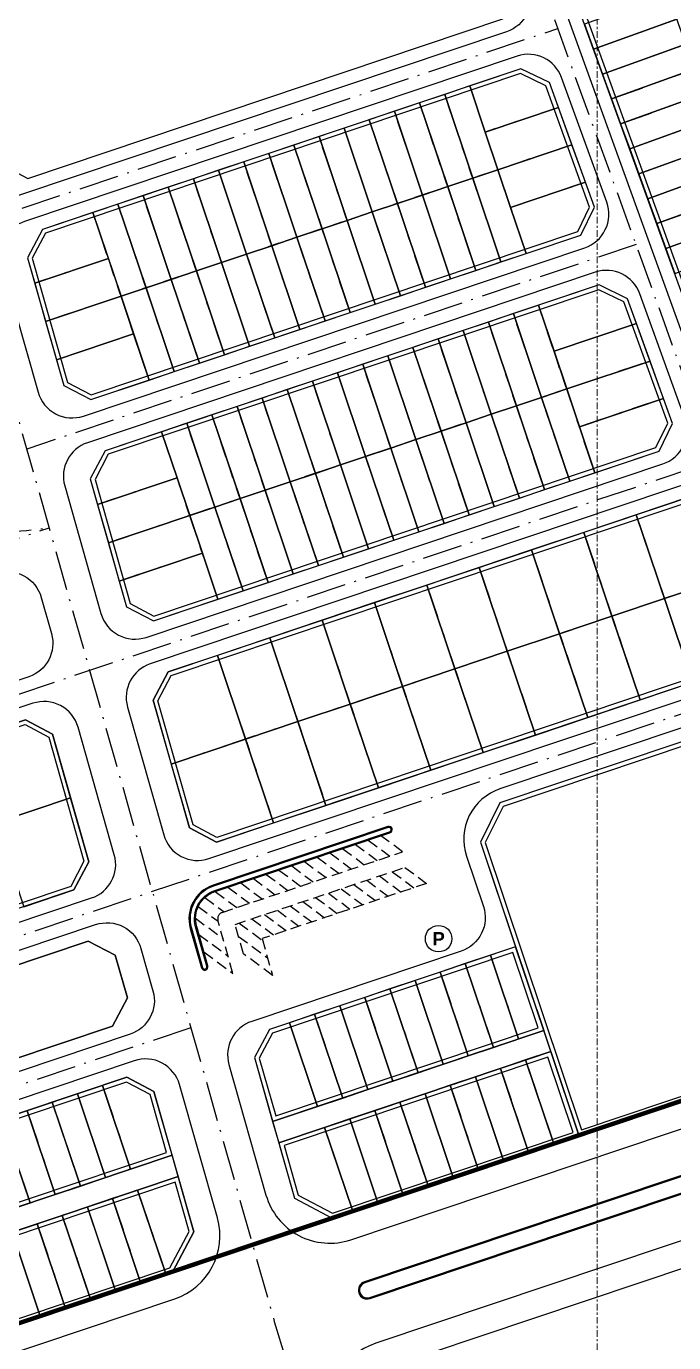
# Model space of a CAD drawing. Header units: millimetres. Extents: x 567980 to 569372, y 2065777 to 2066674.
# Drawn here: x 568472.5 to 568619.1, y 2065987.2 to 2066285.1 of the extents above; entities that cross this region are included whole.
import ezdxf
from ezdxf.enums import TextEntityAlignment as Align

# ---------------------------------------------------------------- set-up
doc = ezdxf.new("R2010")
doc.units = ezdxf.units.MM
for name, pattern in [('ACAD_ISO10W100', [18.5, 12, -3, 0.5, -3]), ('CENTER', [3, 1.5, -0.5, 0.5, -0.5]), ('DOT', [0.25, 0, -0.25]), ('HIDDEN', [0.75, 0.5, -0.25])]:
    doc.linetypes.add(name, pattern=pattern)
doc.layers.add('boDnv', color=54, linetype='Continuous', lineweight=25)
doc.layers.add('E- RANH GIOI', color=1, linetype='CENTER', lineweight=13)
for name, color, linetype in [('BoThamCo', 94, 'Continuous'), ('ChiaLo', 128, 'CENTER'), ('datOBt', 42, 'Continuous'), ('datoHonHop', 42, 'Continuous'), ('datOlienke', 42, 'Continuous'), ('ghi_chu', 7, 'Continuous'), ('LogDg', 7, 'Continuous'), ('loKBT', 42, 'Continuous'), ('LoLK', 6, 'Continuous'), ('RANHGIOI', 2, 'HIDDEN'), ('TimDg', 222, 'Continuous'), ('ViaHeS', 32, 'Continuous')]:
    doc.layers.add(name, color=color, linetype=linetype)
doc.styles.add('ARIALB', font='', dxfattribs={"width": 0.75})
doc.styles.add('rms', font='romans.shx', dxfattribs={"width": 0.7, "bigfont": 'vns.shx'})
doc.styles.get('ARIALB').set_extended_font_data('.VnArialH', bold=True)
doc.linetypes.add('ADL', pattern='A,0.125,-0.15,["++",rms,S=0.5,R=0,X=0,Y=-0.2245],-1.35,1.125', length=2.75)

# ---------------------------------------------------------------- blocks, each defined once
blk = doc.blocks.new('dsl')
at = {"color": 158, "linetype": 'DOT'}
blk.add_wipeout([(0, 1.5), (0.34, 1.46), (0.73, 1.31), (1.02, 1.1), (1.23, 0.85), (1.35, 0.64), (1.44, 0.41), (1.5, 0), (1.44, -0.42), (1.33, -0.7), (1.15, -0.96), (0.91, -1.19), (0.61, -1.37), (0.38, -1.45), (0, -1.5), (-0.46, -1.43), (-0.79, -1.27), (-1.14, -0.97), (-1.32, -0.72), (-1.43, -0.46), (-1.49, -0.14), (-1.5, 0), (-1.46, 0.34), (-1.34, 0.68), (-1.17, 0.94), (-0.92, 1.19), (-0.63, 1.36), (-0.25, 1.48)], dxfattribs=at).dxf.layer = 'ghi_chu'
at = {"layer": 'ghi_chu', "color": 32}
blk.add_circle((0, 0), 1.5, dxfattribs=at)
at = {"layer": 'ghi_chu', "style": 'ARIALB'}
blk.add_attdef('01', text='', height=1.5, dxfattribs=at).set_placement((0, -0.75), align=Align.CENTER)
blk = doc.blocks.new('NEN')
at = {"layer": 'boDnv', "color": 10, "linetype": 'ADL', "ltscale": 0.25}
for points in [[(-60.78, -174.7), (-66.48, -171.94), (-108.51, -55.75), (-105.86, -50.09), (-78.43, -40.17), (-72.77, -42.82), (-30.44, -159.88), (-33.11, -165.41)], [(-210.29, -170.02), (-100.11, -133.05), (-97.44, -127.51), (-107.36, -100.07), (-113.07, -97.31), (-220.61, -133.4), (-223.61, -139.1), (-215.63, -167.2)], [(-89.67, -148.98), (-95.38, -146.23), (-206.4, -183.48), (-209.4, -189.17), (-201.42, -217.28), (-196.07, -220.1), (-82.42, -181.96), (-79.75, -176.43)], [(-181.85, -270.18), (-187.2, -267.36), (-195.18, -239.25), (-192.18, -233.56), (-28.38, -178.59), (-22.67, -181.35), (-12.75, -208.79), (-15.42, -214.32)], [(-211.9, -275.58), (-214.9, -281.27), (-333.5, -321.07), (-339.08, -318.29), (-348.37, -290.63), (-345.59, -285.04), (-225.22, -244.65), (-219.87, -247.47)], [(-106.88, -319.91), (-166.6, -339.95), (-163.42, -351.15), (-155.63, -355.26), (-101.15, -336.97)], [(-193.19, -341.49), (-196.91, -328.37), (-202.26, -325.55), (-318.86, -364.68), (-321.64, -370.27), (-317.32, -383.15)], [(-192.46, -367.62), (-188.11, -359.37), (-191.27, -348.23), (-315.09, -389.78), (-310.77, -402.66), (-305.18, -405.44)]]:
    blk.add_lwpolyline(points, close=True, dxfattribs=at)
blk.add_lwpolyline([(-9.21, -295.21, -0.121118), (0.89, -272.53, 0.257306), (3.75, -254.41), (-4.98, -230.26), (-10.69, -227.5), (-117.04, -263.19), (-121.08, -271.32), (-99.25, -336.34), (-50.8, -320.08, 0.007975), (-21.3, -309.65, 0.265194)], format="xyb", close=True, dxfattribs=at)
at = {"layer": 'BoThamCo'}
for points in [[(-114.05, -78.66), (-121.03, -59.36), (-127.55, -55.99), (-234.64, -85.61), (-238.09, -91.75), (-230.7, -117.81), (-224.59, -121.03), (-117.09, -84.95)], [(-205.45, -312.91), (-202.08, -306.51), (-204.81, -296.87), (-210.92, -293.65), (-258.65, -309.66), (-261.8, -316), (-258.62, -325.48), (-252.29, -328.62)]]:
    blk.add_lwpolyline(points, close=True, dxfattribs=at)
for points in [[(-182.6, -281.24, 0.400458), (-187.59, -290.71), (-185.06, -299.62, 0.414214), (-184.44, -299.96, 0.414214), (-184.1, -299.34), (-186.63, -290.43, -0.400458), (-182.28, -282.19), (-142.72, -268.91, 0.414214), (-142.4, -268.28, 0.414214), (-143.03, -267.96)], [(-44.2, -339.75, 0.010022), (-6.39, -326.21, 0.990741), (-7.67, -322.95, -0.010014), (-45.31, -336.43), (-148.35, -371.01, 1), (-147.23, -374.33)]]:
    blk.add_lwpolyline(points, format="xyb", close=True, dxfattribs=at)
at = {"layer": 'ChiaLo', "ltscale": 5}
for points in [[(-96.54, -91.78), (-58.92, -78.17)], [(-94.5, -97.42), (-56.88, -83.82)], [(-92.46, -103.06), (-54.84, -89.46)], [(-90.42, -108.71), (-52.8, -95.1)], [(-111.83, -138.04), (-124.56, -100.11)], [(-88.38, -114.35), (-50.76, -100.74)], [(-123.21, -141.85), (-135.94, -103.93)], [(-117.52, -139.94), (-130.25, -102.02)], [(-128.9, -143.76), (-141.62, -105.84)], [(-104.52, -104.99), (-121.06, -110.54)], [(-86.34, -119.99), (-48.72, -106.38)], [(-140.28, -147.58), (-153, -109.66)], [(-134.59, -145.67), (-147.31, -107.75)], [(-145.96, -149.49), (-158.69, -111.57)], [(-84.3, -125.63), (-46.68, -112.03)], [(-101.46, -113.46), (-220.58, -153.43)], [(-157.34, -153.31), (-170.07, -115.39)], [(-151.65, -151.4), (-164.38, -113.48)], [(-163.03, -155.22), (-175.75, -117.29)], [(-82.25, -131.27), (-44.64, -117.67)], [(-174.4, -159.03), (-187.13, -121.11)], [(-168.72, -157.13), (-181.44, -119.2)], [(-98.4, -121.92), (-115.33, -127.61)], [(-185.78, -162.85), (-198.51, -124.93)], [(-180.09, -160.94), (-192.82, -123.02)], [(-80.21, -136.92), (-42.6, -123.31)], [(-191.47, -164.76), (-204.2, -126.84)], [(-197.16, -166.67), (-209.88, -128.75)], [(-206.38, -139.18), (-223.04, -144.77)], [(-101.96, -189.57), (-114.68, -151.65)], [(-96.27, -187.66), (-109, -149.74)], [(-107.65, -191.48), (-120.37, -153.56)], [(-86.83, -153.91), (-105.5, -160.17)], [(-200.66, -156.24), (-218.12, -162.1)], [(-119.02, -195.3), (-131.75, -157.38)], [(-113.33, -193.39), (-126.06, -155.47)], [(-124.71, -197.21), (-137.44, -159.29)], [(-83.77, -162.37), (-206.37, -203.51)], [(-136.09, -201.02), (-148.81, -163.1)], [(-130.4, -199.12), (-143.12, -161.19)], [(-141.77, -202.93), (-154.5, -165.01)], [(-153.15, -206.75), (-165.88, -168.83)], [(-147.46, -204.84), (-160.19, -166.92)], [(-164.53, -210.57), (-177.25, -172.65)], [(-158.84, -208.66), (-171.57, -170.74)], [(-80.71, -170.84), (-99.77, -177.23)], [(-170.22, -212.48), (-182.94, -174.56)], [(-181.59, -216.3), (-194.32, -178.37)], [(-175.9, -214.39), (-188.63, -176.47)], [(-190.82, -188.8), (-208.83, -194.85)], [(-16.77, -194.74), (-192.15, -253.59)], [(-86.89, -197.17), (-74.17, -235.09)], [(-98.74, -201.15), (-86.02, -239.07)], [(-110.59, -205.13), (-97.87, -243.05)], [(-185.09, -205.87), (-203.9, -212.18)], [(-122.44, -209.1), (-109.72, -247.03)], [(-134.29, -213.08), (-121.57, -251)], [(-146.15, -217.06), (-133.42, -254.98)], [(-158, -221.04), (-145.27, -258.96)], [(-169.85, -225.01), (-157.12, -262.93)], [(-181.7, -228.99), (-168.97, -266.91)], [(-214.93, -261.24), (-344.67, -304.78)], [(-114.2, -294.94), (-107.84, -313.9), (-169.19, -334.49)], [(-119.89, -296.85), (-113.53, -315.81)], [(-131.27, -300.67), (-124.9, -319.63)], [(-125.58, -298.76), (-119.22, -317.72)], [(-136.95, -302.58), (-130.59, -321.54)], [(-148.33, -306.4), (-141.97, -325.36)], [(-142.64, -304.49), (-136.28, -323.45)], [(-154.02, -308.3), (-147.66, -327.27)], [(-165.4, -312.12), (-159.03, -331.08)], [(-159.71, -310.21), (-153.34, -329.17)], [(-167.82, -339.31), (-106.25, -318.64), (-99.88, -337.6)], [(-111.94, -320.55), (-105.57, -339.51)], [(-123.31, -324.37), (-116.95, -343.33)], [(-117.62, -322.46), (-111.26, -341.42)], [(-207.7, -326.32), (-201.34, -345.28)], [(-129, -326.28), (-122.64, -345.24)], [(-219.08, -330.14), (-212.72, -349.1)], [(-213.39, -328.23), (-207.03, -347.19)], [(-140.38, -330.1), (-134.01, -349.06)], [(-134.69, -328.19), (-128.33, -347.15)], [(-224.77, -332.05), (-218.4, -351.01)], [(-146.07, -332.01), (-139.7, -350.97)], [(-230.46, -333.96), (-224.09, -352.92)], [(-157.44, -335.82), (-151.08, -354.78)], [(-151.75, -333.91), (-145.39, -352.88)], [(-191.96, -342.13), (-317.95, -384.41)], [(-190.6, -346.95), (-316.36, -389.15)], [(-199.75, -350.02), (-193.39, -368.98)], [(-211.12, -353.84), (-204.76, -372.8)], [(-205.44, -351.93), (-199.07, -370.89)], [(-216.81, -355.75), (-210.45, -374.71)], [(-228.19, -359.57), (-221.83, -378.53)], [(-222.5, -357.66), (-216.14, -376.62)]]:
    blk.add_lwpolyline(points, dxfattribs=at)
at = {"layer": 'datOBt'}
for points in [[(-181.94, -271.26), (-188.05, -268.04), (-196.25, -239.14), (-192.88, -232.74), (-28.31, -177.51), (-21.87, -180.62), (-11.66, -208.85), (-14.7, -215.14)], [(-210.83, -275.69), (-214.2, -282.09), (-333.57, -322.15), (-339.9, -319), (-349.45, -290.56), (-346.3, -284.23), (-225.14, -243.57), (-219.03, -246.79)]]:
    blk.add_lwpolyline(points, close=True, dxfattribs=at)
at = {"layer": 'datoHonHop', "linetype": 'ByBlock'}
blk.add_lwpolyline([(-8.23, -295.38, -0.121118), (1.68, -273.14, 0.257306), (4.7, -254.07), (-4.18, -229.54), (-10.62, -226.43), (-117.75, -262.38), (-122.16, -271.24), (-99.88, -337.6), (-50.48, -321.02, 0.007975), (-20.95, -310.59, 0.265194)], format="xyb", close=True, dxfattribs=at)
at = {"layer": 'datOlienke'}
for points in [[(-60.84, -175.77), (-67.29, -172.66), (-109.59, -55.7), (-106.59, -49.29), (-78.38, -39.09), (-71.97, -42.09), (-29.35, -159.93), (-32.39, -166.23)], [(-210.37, -171.11), (-99.4, -133.86), (-96.36, -127.57), (-106.56, -99.35), (-113, -96.24), (-221.31, -132.58), (-224.68, -138.98), (-216.48, -167.89)], [(-88.87, -148.26), (-95.31, -145.15), (-207.09, -182.66), (-210.47, -189.06), (-202.26, -217.97), (-196.16, -221.18), (-81.7, -182.77), (-78.66, -176.48)], [(-106.25, -318.64), (-167.82, -339.31), (-164.26, -351.83), (-155.71, -356.34), (-99.88, -337.6)], [(-191.96, -342.13), (-196.07, -327.68), (-202.17, -324.46), (-319.57, -363.86), (-322.72, -370.19), (-317.95, -384.41)], [(-191.76, -368.44), (-187.04, -359.48), (-190.6, -346.95), (-316.36, -389.15), (-311.58, -403.38), (-305.25, -406.52)]]:
    blk.add_lwpolyline(points, close=True, dxfattribs=at)
at = {"layer": 'LogDg'}
for points in [[(-107.61, -46.47), (-76.58, -35.25, -0.414214), (-66.33, -40.05), (-23.73, -157.85, -0.421043), (-28.71, -168.15), (-60, -178.65, -0.407417), (-70.07, -173.79), (-112.41, -56.72, -0.414214)], [(-238.3, -83.51), (-127.99, -53, -0.391769), (-118.33, -57.99), (-111.27, -77.52, -0.421043), (-116.24, -87.83), (-226.25, -124.75, -0.428104), (-236.49, -119.35), (-243.86, -93.4, -0.416202)], [(-208.06, -219.51, 0.428104), (-197.82, -224.91), (-80.86, -185.66, 0.421043), (-75.88, -175.35), (-86.09, -147.13, 0.407417), (-96.16, -142.27), (-211.11, -180.85, 0.400458), (-216.26, -190.62)], [(-196.9, -230.93, 0.400458), (-202.05, -240.69), (-193.85, -269.59, 0.428104), (-183.61, -274.99), (-11.01, -217.07, 0.421043), (-6.04, -206.76), (-16.24, -178.54, 0.407417), (-26.31, -173.68)], [(-303.34, -412.21), (-191.36, -374.63, 0.400458), (-181.7, -356.31), (-190.27, -326.14, 0.428104), (-200.51, -320.74), (-320.53, -361.02, 0.414214), (-325.56, -371.15), (-313.47, -407.17, 0.414214)], [(-44.12, -339.98, 0.010023), (-6.3, -326.44, 0.991336), (-7.76, -322.72, -0.010014), (-45.39, -336.19), (-148.43, -370.77, 1), (-147.15, -374.56)]]:
    blk.add_lwpolyline(points, format="xyb", close=True, dxfattribs=at)
for points in [[(-103.78, -98.22, 0.407417), (-113.85, -93.36), (-225.33, -130.77, 0.400458), (-230.48, -140.54), (-222.28, -169.43, 0.428104), (-212.04, -174.83), (-98.55, -136.74, 0.421043), (-93.57, -126.44), (-103.78, -98.22)], [(-274.62, -192.72, -0.219363), (-270.03, -197.59), (-264.82, -213.11, 0.414214), (-254.69, -218.15), (-231.81, -210.47, -0.428104), (-221.57, -215.87), (-219.25, -224.06, -0.400458), (-224.4, -233.83), (-349.16, -275.7, -0.414214), (-359.29, -270.66), (-384.33, -196.03, -0.420828), (-379.77, -187.12, -0.172814), (-278.17, -191.29), (-274.62, -192.72)], [(-205.03, -274.14), (-213.23, -245.24, 0.428104), (-223.47, -239.84), (-347.25, -281.38, 0.414214), (-352.29, -291.51), (-342.74, -319.95, 0.414214), (-332.62, -324.99), (-210.18, -283.9, 0.400458), (-205.03, -274.14)], [(-182.68, -281.01, 0.400458), (-187.83, -290.77), (-185.3, -299.68, 0.414214), (-184.38, -300.2, 0.414214), (-183.86, -299.27), (-186.39, -290.36, -0.400458), (-182.2, -282.43), (-142.64, -269.15, 0.414214), (-142.16, -268.2, 0.414214), (-143.11, -267.73), (-182.68, -281.01)], [(-199.01, -295.32), (-196.28, -304.95, -0.400458), (-201.43, -314.72), (-251.33, -331.47, -0.414214), (-261.46, -326.43), (-264.64, -316.95, -0.414214), (-259.6, -306.82), (-209.26, -289.92, -0.428104), (-199.01, -295.32)]]:
    blk.add_lwpolyline(points, format="xyb", dxfattribs=at)
at = {"layer": 'loKBT'}
for points in [[(-75.04, -193.2), (-86.89, -197.17), (-80.53, -216.13), (-68.68, -212.16)], [(-86.89, -197.17), (-98.74, -201.15), (-92.38, -220.11), (-80.53, -216.13)], [(-98.74, -201.15), (-110.59, -205.13), (-104.23, -224.09), (-92.38, -220.11)], [(-110.59, -205.13), (-122.44, -209.1), (-116.08, -228.07), (-104.23, -224.09)], [(-122.44, -209.1), (-134.29, -213.08), (-127.93, -232.04), (-116.08, -228.07)], [(-134.29, -213.08), (-146.15, -217.06), (-139.78, -236.02), (-127.93, -232.04)], [(-68.68, -212.16), (-80.53, -216.13), (-74.17, -235.09), (-62.32, -231.12)], [(-146.15, -217.06), (-158, -221.04), (-151.63, -240), (-139.78, -236.02)], [(-80.53, -216.13), (-92.38, -220.11), (-86.02, -239.07), (-74.17, -235.09)], [(-92.38, -220.11), (-104.23, -224.09), (-97.87, -243.05), (-86.02, -239.07)], [(-158, -221.04), (-169.85, -225.01), (-163.48, -243.97), (-151.63, -240)], [(-169.85, -225.01), (-181.7, -228.99), (-175.33, -247.95), (-163.48, -243.97)], [(-104.23, -224.09), (-116.08, -228.07), (-109.72, -247.03), (-97.87, -243.05)], [(-181.7, -228.99), (-192.88, -232.74), (-196.25, -239.14), (-192.15, -253.59), (-175.33, -247.95)], [(-116.08, -228.07), (-127.93, -232.04), (-121.57, -251), (-109.72, -247.03)], [(-127.93, -232.04), (-139.78, -236.02), (-133.42, -254.98), (-121.57, -251)], [(-139.78, -236.02), (-151.63, -240), (-145.27, -258.96), (-133.42, -254.98)], [(-151.63, -240), (-163.48, -243.97), (-157.12, -262.93), (-145.27, -258.96)], [(-219.03, -246.79), (-225.14, -243.57), (-238.22, -247.96), (-231.86, -266.92), (-214.93, -261.24)], [(-163.48, -243.97), (-175.33, -247.95), (-168.97, -266.91), (-157.12, -262.93)], [(-175.33, -247.95), (-192.15, -253.59), (-188.05, -268.04), (-181.94, -271.26), (-168.97, -266.91)], [(-214.93, -261.24), (-231.86, -266.92), (-225.49, -285.88), (-214.2, -282.09), (-210.83, -275.69)]]:
    blk.add_lwpolyline(points, close=True, dxfattribs=at)
at = {"layer": 'LoLK'}
for points in [[(-79.77, -79.33), (-98.58, -86.14), (-96.54, -91.78), (-77.73, -84.98)], [(-77.73, -84.98), (-96.54, -91.78), (-94.5, -97.42), (-75.69, -90.62)], [(-73.65, -96.26), (-75.69, -90.62), (-94.5, -97.42), (-92.46, -103.06)], [(-106.56, -99.35), (-113, -96.24), (-124.56, -100.11), (-121.06, -110.54), (-104.52, -104.99)], [(-73.65, -96.26), (-92.46, -103.06), (-90.42, -108.71), (-71.61, -101.9)], [(-124.56, -100.11), (-130.25, -102.02), (-123.89, -120.98), (-118.2, -119.07), (-121.06, -110.54)], [(-135.94, -103.93), (-141.62, -105.84), (-135.26, -124.8), (-129.57, -122.89)], [(-130.25, -102.02), (-135.94, -103.93), (-129.57, -122.89), (-123.89, -120.98)], [(-71.61, -101.9), (-90.42, -108.71), (-88.38, -114.35), (-69.57, -107.55)], [(-141.62, -105.84), (-147.31, -107.75), (-140.95, -126.71), (-135.26, -124.8)], [(-104.52, -104.99), (-121.06, -110.54), (-118.2, -119.07), (-101.46, -113.46)], [(-153, -109.66), (-158.69, -111.57), (-152.33, -130.53), (-146.64, -128.62)], [(-147.31, -107.75), (-153, -109.66), (-146.64, -128.62), (-140.95, -126.71)], [(-69.57, -107.55), (-88.38, -114.35), (-86.34, -119.99), (-67.53, -113.19)], [(-158.69, -111.57), (-164.38, -113.48), (-158.01, -132.44), (-152.33, -130.53)], [(-67.53, -113.19), (-86.34, -119.99), (-84.3, -125.63), (-65.49, -118.83)], [(-170.07, -115.39), (-175.75, -117.29), (-169.39, -136.26), (-163.7, -134.35)], [(-164.38, -113.48), (-170.07, -115.39), (-163.7, -134.35), (-158.01, -132.44)], [(-101.46, -113.46), (-118.2, -119.07), (-115.33, -127.61), (-98.4, -121.92)], [(-175.75, -117.29), (-181.44, -119.2), (-175.08, -138.16), (-169.39, -136.26)], [(-118.2, -119.07), (-123.89, -120.98), (-117.52, -139.94), (-111.83, -138.04), (-115.33, -127.61)], [(-65.49, -118.83), (-84.3, -125.63), (-82.25, -131.27), (-63.45, -124.47)], [(-187.13, -121.11), (-192.82, -123.02), (-186.46, -141.98), (-180.77, -140.07)], [(-181.44, -119.2), (-187.13, -121.11), (-180.77, -140.07), (-175.08, -138.16)], [(-123.89, -120.98), (-129.57, -122.89), (-123.21, -141.85), (-117.52, -139.94)], [(-96.36, -127.57), (-98.4, -121.92), (-115.33, -127.61), (-111.83, -138.04), (-99.4, -133.86)], [(-198.51, -124.93), (-204.2, -126.84), (-197.83, -145.8), (-192.14, -143.89)], [(-192.82, -123.02), (-198.51, -124.93), (-192.14, -143.89), (-186.46, -141.98)], [(-135.26, -124.8), (-140.95, -126.71), (-134.59, -145.67), (-128.9, -143.76)], [(-129.57, -122.89), (-135.26, -124.8), (-128.9, -143.76), (-123.21, -141.85)], [(-63.45, -124.47), (-82.25, -131.27), (-80.21, -136.92), (-61.41, -130.11)], [(-204.2, -126.84), (-209.88, -128.75), (-203.52, -147.71), (-197.83, -145.8)], [(-140.95, -126.71), (-146.64, -128.62), (-140.28, -147.58), (-134.59, -145.67)], [(-209.88, -128.75), (-221.31, -132.58), (-224.68, -138.98), (-223.04, -144.77), (-206.38, -139.18)], [(-152.33, -130.53), (-158.01, -132.44), (-151.65, -151.4), (-145.96, -149.49)], [(-146.64, -128.62), (-152.33, -130.53), (-145.96, -149.49), (-140.28, -147.58)], [(-59.37, -135.76), (-61.41, -130.11), (-80.21, -136.92), (-78.17, -142.56)], [(-158.01, -132.44), (-163.7, -134.35), (-157.34, -153.31), (-151.65, -151.4)], [(-169.39, -136.26), (-175.08, -138.16), (-168.72, -157.13), (-163.03, -155.22)], [(-163.7, -134.35), (-169.39, -136.26), (-163.03, -155.22), (-157.34, -153.31)], [(-206.38, -139.18), (-223.04, -144.77), (-220.58, -153.43), (-203.52, -147.71)], [(-175.08, -138.16), (-180.77, -140.07), (-174.4, -159.03), (-168.72, -157.13)], [(-186.46, -141.98), (-192.14, -143.89), (-185.78, -162.85), (-180.09, -160.94)], [(-180.77, -140.07), (-186.46, -141.98), (-180.09, -160.94), (-174.4, -159.03)], [(-197.83, -145.8), (-203.52, -147.71), (-197.16, -166.67), (-191.47, -164.76)], [(-192.14, -143.89), (-197.83, -145.8), (-191.47, -164.76), (-185.78, -162.85)], [(-88.87, -148.26), (-95.31, -145.15), (-109, -149.74), (-105.5, -160.17), (-86.83, -153.91)], [(-203.52, -147.71), (-220.58, -153.43), (-218.12, -162.1), (-200.66, -156.24)], [(-114.68, -151.65), (-120.37, -153.56), (-114.01, -172.52), (-108.32, -170.61)], [(-109, -149.74), (-114.68, -151.65), (-108.32, -170.61), (-102.63, -168.7)], [(-120.37, -153.56), (-126.06, -155.47), (-119.7, -174.43), (-114.01, -172.52)], [(-86.83, -153.91), (-105.5, -160.17), (-102.63, -168.7), (-83.77, -162.37)], [(-200.66, -156.24), (-218.12, -162.1), (-216.48, -167.89), (-210.37, -171.11), (-197.16, -166.67)], [(-131.75, -157.38), (-137.44, -159.29), (-131.07, -178.25), (-125.39, -176.34)], [(-126.06, -155.47), (-131.75, -157.38), (-125.39, -176.34), (-119.7, -174.43)], [(-137.44, -159.29), (-143.12, -161.19), (-136.76, -180.16), (-131.07, -178.25)], [(-148.81, -163.1), (-154.5, -165.01), (-148.14, -183.97), (-142.45, -182.06)], [(-143.12, -161.19), (-148.81, -163.1), (-142.45, -182.06), (-136.76, -180.16)], [(-83.77, -162.37), (-102.63, -168.7), (-99.77, -177.23), (-80.71, -170.84)], [(-154.5, -165.01), (-160.19, -166.92), (-153.83, -185.88), (-148.14, -183.97)], [(-165.88, -168.83), (-171.57, -170.74), (-165.2, -189.7), (-159.51, -187.79)], [(-160.19, -166.92), (-165.88, -168.83), (-159.51, -187.79), (-153.83, -185.88)], [(-102.63, -168.7), (-108.32, -170.61), (-101.96, -189.57), (-96.27, -187.66)], [(-177.25, -172.65), (-182.94, -174.56), (-176.58, -193.52), (-170.89, -191.61)], [(-171.57, -170.74), (-177.25, -172.65), (-170.89, -191.61), (-165.2, -189.7)], [(-114.01, -172.52), (-119.7, -174.43), (-113.33, -193.39), (-107.65, -191.48)], [(-108.32, -170.61), (-114.01, -172.52), (-107.65, -191.48), (-101.96, -189.57)], [(-78.66, -176.48), (-80.71, -170.84), (-99.77, -177.23), (-96.27, -187.66), (-81.7, -182.77)], [(-182.94, -174.56), (-188.63, -176.47), (-182.27, -195.43), (-176.58, -193.52)], [(-119.7, -174.43), (-125.39, -176.34), (-119.02, -195.3), (-113.33, -193.39)], [(-194.32, -178.37), (-207.09, -182.66), (-210.47, -189.06), (-208.83, -194.85), (-190.82, -188.8)], [(-188.63, -176.47), (-194.32, -178.37), (-190.82, -188.8), (-187.96, -197.34), (-182.27, -195.43)], [(-131.07, -178.25), (-136.76, -180.16), (-130.4, -199.12), (-124.71, -197.21)], [(-125.39, -176.34), (-131.07, -178.25), (-124.71, -197.21), (-119.02, -195.3)], [(-136.76, -180.16), (-142.45, -182.06), (-136.09, -201.02), (-130.4, -199.12)], [(-148.14, -183.97), (-153.83, -185.88), (-147.46, -204.84), (-141.77, -202.93)], [(-142.45, -182.06), (-148.14, -183.97), (-141.77, -202.93), (-136.09, -201.02)], [(-153.83, -185.88), (-159.51, -187.79), (-153.15, -206.75), (-147.46, -204.84)], [(-190.82, -188.8), (-208.83, -194.85), (-206.37, -203.51), (-187.96, -197.34)], [(-165.2, -189.7), (-170.89, -191.61), (-164.53, -210.57), (-158.84, -208.66)], [(-159.51, -187.79), (-165.2, -189.7), (-158.84, -208.66), (-153.15, -206.75)], [(-176.58, -193.52), (-182.27, -195.43), (-175.9, -214.39), (-170.22, -212.48)], [(-170.89, -191.61), (-176.58, -193.52), (-170.22, -212.48), (-164.53, -210.57)], [(-182.27, -195.43), (-187.96, -197.34), (-185.09, -205.87), (-181.59, -216.3), (-175.9, -214.39)], [(-187.96, -197.34), (-206.37, -203.51), (-203.9, -212.18), (-185.09, -205.87)], [(-185.09, -205.87), (-203.9, -212.18), (-202.26, -217.97), (-196.16, -221.18), (-181.59, -216.3)], [(-114.2, -294.94), (-119.89, -296.85), (-113.53, -315.81), (-107.84, -313.9)], [(-119.89, -296.85), (-125.58, -298.76), (-119.22, -317.72), (-113.53, -315.81)], [(-131.27, -300.67), (-136.95, -302.58), (-130.59, -321.54), (-124.9, -319.63)], [(-125.58, -298.76), (-131.27, -300.67), (-124.9, -319.63), (-119.22, -317.72)], [(-136.95, -302.58), (-142.64, -304.49), (-136.28, -323.45), (-130.59, -321.54)], [(-148.33, -306.4), (-154.02, -308.3), (-147.66, -327.27), (-141.97, -325.36)], [(-142.64, -304.49), (-148.33, -306.4), (-141.97, -325.36), (-136.28, -323.45)], [(-154.02, -308.3), (-159.71, -310.21), (-153.34, -329.17), (-147.66, -327.27)], [(-165.4, -312.12), (-169.91, -313.64), (-173.29, -320.04), (-169.19, -334.49), (-159.03, -331.08)], [(-159.71, -310.21), (-165.4, -312.12), (-159.03, -331.08), (-153.34, -329.17)], [(-106.25, -318.64), (-111.94, -320.55), (-105.57, -339.51), (-99.88, -337.6)], [(-111.94, -320.55), (-117.62, -322.46), (-111.26, -341.42), (-105.57, -339.51)], [(-196.07, -327.68), (-202.17, -324.46), (-207.7, -326.32), (-201.34, -345.28), (-191.96, -342.13)], [(-123.31, -324.37), (-129, -326.28), (-122.64, -345.24), (-116.95, -343.33)], [(-117.62, -322.46), (-123.31, -324.37), (-116.95, -343.33), (-111.26, -341.42)], [(-207.7, -326.32), (-213.39, -328.23), (-207.03, -347.19), (-201.34, -345.28)], [(-129, -326.28), (-134.69, -328.19), (-128.33, -347.15), (-122.64, -345.24)], [(-215.58, -340.57), (-219.08, -330.14), (-224.77, -332.05), (-218.4, -351.01), (-212.72, -349.1)], [(-213.39, -328.23), (-219.08, -330.14), (-212.72, -349.1), (-207.03, -347.19)], [(-140.38, -330.1), (-146.07, -332.01), (-139.7, -350.97), (-134.01, -349.06)], [(-134.69, -328.19), (-140.38, -330.1), (-134.01, -349.06), (-128.33, -347.15)], [(-224.77, -332.05), (-230.46, -333.96), (-224.09, -352.92), (-218.4, -351.01)], [(-146.07, -332.01), (-151.75, -333.91), (-145.39, -352.88), (-139.7, -350.97)], [(-230.46, -333.96), (-236.14, -335.87), (-229.78, -354.83), (-224.09, -352.92)], [(-157.44, -335.82), (-167.82, -339.31), (-164.26, -351.83), (-155.71, -356.34), (-151.08, -354.78)], [(-151.75, -333.91), (-157.44, -335.82), (-151.08, -354.78), (-145.39, -352.88)], [(-190.6, -346.95), (-199.75, -350.02), (-193.39, -368.98), (-191.76, -368.44), (-187.04, -359.48)], [(-199.75, -350.02), (-205.44, -351.93), (-199.07, -370.89), (-193.39, -368.98)], [(-208.26, -362.37), (-211.12, -353.84), (-216.81, -355.75), (-210.45, -374.71), (-204.76, -372.8)], [(-205.44, -351.93), (-211.12, -353.84), (-204.76, -372.8), (-199.07, -370.89)], [(-216.81, -355.75), (-222.5, -357.66), (-216.14, -376.62), (-210.45, -374.71)], [(-228.19, -359.57), (-233.88, -361.48), (-227.51, -380.44), (-221.83, -378.53)], [(-222.5, -357.66), (-228.19, -359.57), (-221.83, -378.53), (-216.14, -376.62)]]:
    blk.add_lwpolyline(points, close=True, dxfattribs=at)
at = {"layer": 'TimDg', "linetype": 'ACAD_ISO10W100', "ltscale": 0.75}
for points in [[(-69.23, -184.92), (-156.5, 56.36)], [(-282.7, 21.46), (-168.82, -379.72)], [(-239.08, -132.22), (-104.62, -87.09)], [(-86.92, -136), (-224.86, -182.3)], [(-269.08, -190.99), (-261.34, -214.05), (-219.8, -200.11)], [(-187.68, -313.27), (-331.91, -361.67)], [(-168.82, -379.72), (-144.94, -458.84)]]:
    blk.add_lwpolyline(points, dxfattribs=at)
for points in [[(-358.63, -282.04), (-15.32, -166.82, 0.050829), (-9.78, -164.31), (222.74, -29.04)], [(-539.92, -265.99), (-484.69, -234.46, -0.007183), (-480.81, -232.32), (-409.15, -194.11), (-385.79, -185.95, -0.181821), (-277.05, -188.51), (-259.91, -195.41, 0.134331), (-219.81, -200.09)]]:
    blk.add_lwpolyline(points, format="xyb", dxfattribs=at)
at = {"layer": 'ViaHeS'}
for points in [[(-60.84, -175.77), (-67.29, -172.66), (-109.59, -55.7), (-106.59, -49.29), (-78.38, -39.09), (-71.97, -42.09), (-29.35, -159.93), (-32.39, -166.23)], [(-224.59, -121.03), (-117.09, -84.95), (-114.05, -78.66), (-121.03, -59.36), (-127.55, -55.99), (-234.64, -85.61), (-238.09, -91.75), (-230.7, -117.81)], [(-210.37, -171.11), (-99.4, -133.86), (-96.36, -127.57), (-106.56, -99.35), (-113, -96.24), (-221.31, -132.58), (-224.68, -138.98), (-216.48, -167.89)], [(-88.87, -148.26), (-95.31, -145.15), (-207.09, -182.66), (-210.47, -189.06), (-202.26, -217.97), (-196.16, -221.18), (-81.7, -182.77), (-78.66, -176.48)], [(-181.94, -271.26), (-188.05, -268.04), (-196.25, -239.14), (-192.88, -232.74), (-28.31, -177.51), (-21.87, -180.62), (-11.66, -208.85), (-14.7, -215.14)], [(-210.83, -275.69), (-214.2, -282.09), (-333.57, -322.15), (-339.9, -319), (-349.45, -290.56), (-346.3, -284.23), (-225.14, -243.57), (-219.03, -246.79)], [(-261.8, -316), (-258.65, -309.66), (-210.92, -293.65), (-204.81, -296.87), (-202.08, -306.51), (-205.45, -312.91), (-252.29, -328.62), (-258.62, -325.48)], [(-106.25, -318.64), (-107.84, -313.9), (-169.19, -334.49), (-167.82, -339.31)], [(-319.57, -363.86), (-202.17, -324.46), (-196.07, -327.68), (-187.04, -359.48), (-191.76, -368.44), (-305.25, -406.52), (-311.58, -403.38), (-322.72, -370.19)]]:
    blk.add_lwpolyline(points, close=True, dxfattribs=at)
blk.add_lwpolyline([(-114.2, -294.94), (-169.91, -313.64), (-173.29, -320.04), (-164.26, -351.83), (-155.71, -356.34), (-50.48, -321.02, 0.007974), (-20.95, -310.59, 0.265195), (-8.23, -295.38, -0.121118), (1.68, -273.14, 0.257306), (4.7, -254.07), (-4.18, -229.54), (-10.62, -226.43), (-117.75, -262.38), (-122.16, -271.24), (-114.2, -294.94)], format="xyb", close=True, dxfattribs=at)
at = {"layer": 'ViaHeS', "linetype": 'HIDDEN', "ltscale": 5}
blk.add_lwpolyline([(-184.76, -296.1), (-178.17, -301), (-181.58, -289, -0.400458), (-180.61, -287.17), (-139.79, -273.47), (-144.67, -269.83)], format="xyb", dxfattribs=at)
for points in [[(-147.56, -270.8), (-142.67, -274.44)], [(-156.22, -273.71), (-151.33, -277.34)], [(-153.33, -272.74), (-148.45, -276.37)], [(-150.45, -271.77), (-145.56, -275.4)], [(-164.88, -276.61), (-160, -280.25)], [(-162, -275.65), (-157.11, -279.28)], [(-159.11, -274.68), (-154.22, -278.31)], [(-173.54, -279.52), (-168.66, -283.15)], [(-170.66, -278.55), (-165.77, -282.19)], [(-167.77, -277.58), (-162.88, -281.22)], [(-147.91, -279.89), (-143.03, -283.52)], [(-145.03, -278.92), (-140.14, -282.55)], [(-142.14, -277.95), (-137.25, -281.58)], [(-182.2, -282.43), (-177.32, -286.06)], [(-179.32, -281.46), (-174.43, -285.09)], [(-176.43, -280.49), (-171.54, -284.12)], [(-156.57, -282.79), (-151.69, -286.43)], [(-153.69, -281.82), (-148.8, -285.46)], [(-150.8, -280.85), (-145.91, -284.49)], [(-186.02, -285.82), (-181.53, -289.16)], [(-184.54, -283.81), (-180.2, -287.03)], [(-165.23, -285.7), (-160.35, -289.33)], [(-162.35, -284.73), (-157.46, -288.36)], [(-159.46, -283.76), (-154.57, -287.39)], [(-186.68, -288.45), (-180.41, -293.1)], [(-173.9, -288.6), (-169.01, -292.24)], [(-171.01, -287.64), (-166.12, -291.27)], [(-168.12, -286.67), (-163.23, -290.3)], [(-176.78, -289.57), (-171.46, -293.53)], [(-185.88, -292.15), (-179.29, -297.05)], [(-176.92, -292.58), (-170.33, -297.48)]]:
    blk.add_lwpolyline(points, dxfattribs=at)
at = {"layer": 'ViaHeS'}
blk.add_lwpolyline([(-190.6, -346.95), (-191.96, -342.13), (-317.95, -384.41), (-316.36, -389.15), (-190.6, -346.95)], dxfattribs=at)
at = {"layer": 'ghi_chu', "xscale": 2, "yscale": 2, "zscale": 2}
blk.add_blockref('dsl', (-131.62, -293.11), dxfattribs=at).add_auto_attribs({'01': 'p'})
at = {"layer": 'boDnv', "color": 10, "linetype": 'ADL', "ltscale": 0.25}
blk.add_lwpolyline([(-109.1, -313.27), (-114.83, -296.21), (-169.21, -314.46), (-172.22, -320.15), (-168.51, -333.21)], close=True, dxfattribs=at)
at = {"layer": 'datOlienke'}
blk.add_lwpolyline([(-107.84, -313.9), (-114.2, -294.94), (-169.91, -313.64), (-173.29, -320.04), (-169.19, -334.49)], close=True, dxfattribs=at)
at = {"layer": 'LogDg'}
for points in [[(-40.96, -349.47), (-145.87, -384.68, 0.405257), (-155.46, -403.23), (-146.56, -432.72), (-158.05, -436.19), (-166.57, -407.94, 0.423227), (-185.7, -398.05), (-272.08, -427.04, 0.40652), (-277.18, -436.96), (-262.95, -483.4), (-271.55, -486.03), (-285.59, -440.23, 0.421949), (-295.79, -434.99), (-422.26, -477.44, 0.346831), (-427.68, -485.73), (-426.66, -497.25, 0.109851), (-417.21, -527.05), (-422.4, -530.06, -0.109851), (-432.64, -497.78)], [(-126.53, -295.92), (-173.93, -311.82, 0.400458), (-179.08, -321.59), (-170.7, -351.13, 0.428104), (-151.5, -361.25), (-48.57, -326.71, 0.008886), (-15.49, -314.95, 0.278117), (-2.68, -298.75, -0.147047), (7.85, -275.08, 0.270704), (11.49, -255.23), (1.45, -227.45, 0.407417), (-8.62, -222.59), (-117.75, -259.22, 0.414214), (-125.31, -274.41), (-121.49, -285.79, -0.414214), (-126.53, -295.92)]]:
    blk.add_lwpolyline(points, format="xyb", dxfattribs=at)
at = {"layer": 'RANHGIOI', "color": 1, "ltscale": 9, "const_width": 1}
blk.add_lwpolyline([(-56.84, 76.22, -0.005137), (-90.74, 62.09), (-377.22, -17.13, -0.020567), (-418.23, -26.68), (-463.44, -35.26, -0.021218), (-506.42, -41.54), (-623.64, -53.62), (-626.46, -70.88, 0.128574), (-620.42, -135.36), (-615.5, -148.86, 0.039408), (-607.14, -167.19), (-594.17, -190.55), (-547.57, -259.49, -0.11987), (-522.7, -326.4), (-507.92, -451.95), (-504.47, -473.28), (-499.27, -471.64), (-50.48, -321.02, 0.050684)], format="xyb", dxfattribs=at)
at = {"layer": 'TimDg', "linetype": 'ACAD_ISO10W100', "ltscale": 0.75}
blk.add_lwpolyline([(9.15, -213.46), (-342.09, -331.34)], dxfattribs=at)
at = {"layer": 'ViaHeS', "elevation": 0}
blk.add_lwpolyline([(-483.36, -504.27), (-441.21, -490.12), (-436.03, -493.51), (-435.63, -498.04, 0.109851), (-424.99, -531.56), (-414.62, -525.54, -0.109851), (-423.67, -496.98), (-424.34, -489.45), (-420, -483.01), (-295.25, -441.14), (-289.04, -444.33), (-275.85, -487.35), (-258.64, -482.08), (-271.97, -438.6), (-268.7, -432.23), (-181.63, -403.01), (-172.97, -407.49), (-163.79, -437.92), (-140.81, -430.99), (-150.21, -399.85), (-145.6, -390.92), (-39.03, -355.15, 0.008545)], format="xyb", dxfattribs=at)
at = {"layer": 'ViaHeS', "linetype": 'HIDDEN', "ltscale": 5}
blk.add_lwpolyline([(-175.8, -296.53), (-177.69, -289.88), (-139.25, -276.98), (-134.36, -280.61), (-171.58, -293.1), (-169.21, -301.43), (-175.8, -296.53)], dxfattribs=at)

msp = doc.modelspace()

# ---------------------------------------------------------------- linework, layer by layer
at = {"layer": 'RANHGIOI', "color": 1, "ltscale": 9, "const_width": 1}
msp.add_lwpolyline([(568640.64, 2066447.92, -0.005137), (568606.74, 2066433.79), (568320.26, 2066354.56, -0.020567), (568279.26, 2066345.02), (568234.04, 2066336.44, -0.021218), (568191.06, 2066330.16), (568073.84, 2066318.08), (568071.02, 2066300.81, 0.128574), (568077.06, 2066236.34), (568081.98, 2066222.84, 0.039408), (568090.34, 2066204.51), (568103.31, 2066181.14), (568149.91, 2066112.2, -0.11987), (568174.78, 2066045.3), (568189.56, 2065919.75), (568193.01, 2065898.42), (568198.21, 2065900.06), (568647, 2066050.67, 0.050684)], format="xyb", dxfattribs=at)

# ---------------------------------------------------------------- next in the draw order: block references
at = {"layer": 'boDnv'}
msp.add_blockref('NEN', (568697.48, 2066371.7), dxfattribs=at)

# ---------------------------------------------------------------- next in the draw order: linework, layer by layer
at = {"layer": 'E- RANH GIOI', "elevation": 0}
msp.add_lwpolyline([(568601.71, 2066541.25), (569294.29, 2066541.25), (569294.29, 2065955.46), (568601.71, 2065955.46)], close=True, dxfattribs=at)

doc.saveas('drawing.dxf')
